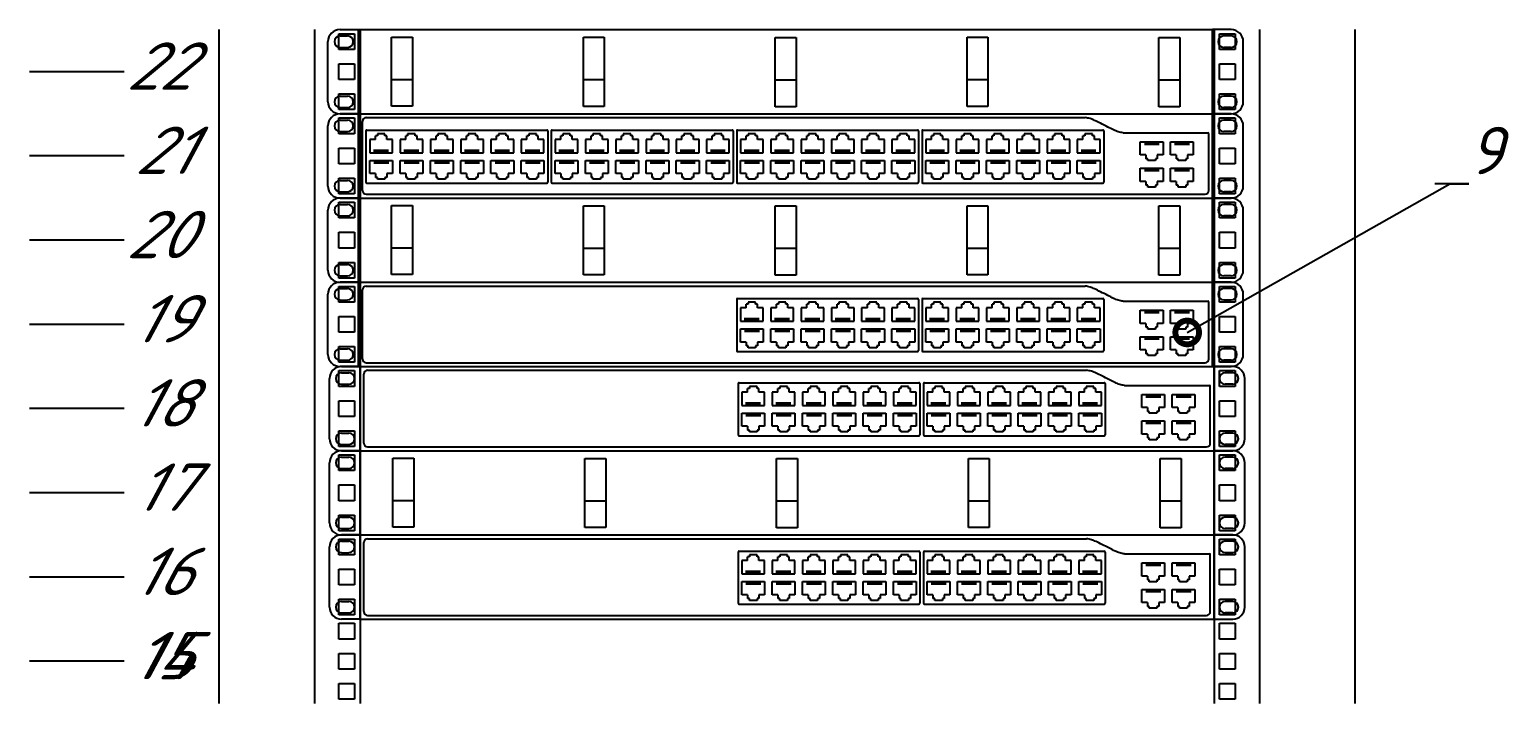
# Model space of a CAD drawing. Extents: x -260425 to 1294666, y -169889 to -2349.
# Drawn here: x 997231 to 1005046, y -89930 to -86374 of the extents above; entities that cross this region are included whole.
import ezdxf
from ezdxf import colors
from ezdxf.entities.mleader import LeaderData, LeaderLine
from ezdxf.enums import TextEntityAlignment as Align
from ezdxf.math import Vec2, Vec3

# ---------------------------------------------------------------- set-up
doc = ezdxf.new("R2010")
doc.units = 0
doc.header["$LTSCALE"] = 100
doc.styles.add('1ISOCPEUR', font='isocpeui.ttf', dxfattribs={"height": 250})

# ---------------------------------------------------------------- blocks, each defined once
blk = doc.blocks.new('*U218')
at = {"color": 0, "linetype": 'ByBlock', "lineweight": -2}
for p, q in [((0, 966.75), (0, 922.3)), ((50.5, 966.75), (50.5, 922.3)), ((63.35, 956.25), (63.35, 964.55)), ((63.35, 964.55), (71.65, 964.55)), ((71.65, 964.55), (71.65, 956.25)), ((74.5, 966.75), (74.5, 922.3)), ((525.5, 966.75), (525.5, 922.3)), ((528.35, 956.25), (528.35, 964.55)), ((528.35, 964.55), (536.65, 964.55)), ((536.65, 964.55), (536.65, 956.25)), ((549.5, 966.75), (549.5, 922.3)), ((600, 922.3), (600, 966.75)), ((71.65, 956.25), (63.35, 956.25)), ((536.65, 956.25), (528.35, 956.25)), ((63.35, 940.375), (63.35, 948.675)), ((63.35, 948.675), (71.65, 948.675)), ((71.65, 948.675), (71.65, 940.375)), ((528.35, 940.375), (528.35, 948.675)), ((528.35, 948.675), (536.65, 948.675)), ((536.65, 948.675), (536.65, 940.375)), ((-50, 944.525), (-100, 944.525)), ((71.65, 940.375), (63.35, 940.375)), ((536.65, 940.375), (528.35, 940.375)), ((63.35, 924.5), (63.35, 932.8)), ((63.35, 932.8), (71.65, 932.8)), ((71.65, 932.8), (71.65, 924.5)), ((528.35, 924.5), (528.35, 932.8)), ((528.35, 932.8), (536.65, 932.8)), ((536.65, 932.8), (536.65, 924.5)), ((0, 922.3), (0, 877.85)), ((50.5, 922.3), (50.5, 877.85)), ((71.65, 924.5), (63.35, 924.5)), ((74.5, 922.3), (74.5, 877.85)), ((525.5, 922.3), (525.5, 877.85)), ((536.65, 924.5), (528.35, 924.5)), ((549.5, 922.3), (549.5, 877.85)), ((600, 877.85), (600, 922.3)), ((63.35, 911.8), (63.35, 920.1)), ((63.35, 920.1), (71.65, 920.1)), ((71.65, 920.1), (71.65, 911.8)), ((528.35, 911.8), (528.35, 920.1)), ((528.35, 920.1), (536.65, 920.1)), ((536.65, 920.1), (536.65, 911.8)), ((71.65, 911.8), (63.35, 911.8)), ((536.65, 911.8), (528.35, 911.8)), ((-50, 900.075), (-100, 900.075)), ((63.35, 895.925), (63.35, 904.225)), ((63.35, 904.225), (71.65, 904.225)), ((71.65, 904.225), (71.65, 895.925)), ((528.35, 895.925), (528.35, 904.225)), ((528.35, 904.225), (536.65, 904.225)), ((536.65, 904.225), (536.65, 895.925)), ((71.65, 895.925), (63.35, 895.925)), ((536.65, 895.925), (528.35, 895.925)), ((63.35, 880.05), (63.35, 888.35)), ((63.35, 888.35), (71.65, 888.35)), ((71.65, 888.35), (71.65, 880.05)), ((528.35, 880.05), (528.35, 888.35)), ((528.35, 888.35), (536.65, 888.35)), ((536.65, 888.35), (536.65, 880.05)), ((0, 877.85), (0, 833.4)), ((50.5, 877.85), (50.5, 833.4)), ((71.65, 880.05), (63.35, 880.05)), ((63.35, 867.35), (63.35, 875.65)), ((63.35, 875.65), (71.65, 875.65)), ((71.65, 875.65), (71.65, 867.35)), ((74.5, 877.85), (74.5, 833.4)), ((525.5, 877.85), (525.5, 833.4)), ((536.65, 880.05), (528.35, 880.05)), ((528.35, 867.35), (528.35, 875.65)), ((528.35, 875.65), (536.65, 875.65)), ((536.65, 875.65), (536.65, 867.35)), ((549.5, 877.85), (549.5, 833.4)), ((600, 833.4), (600, 877.85)), ((71.65, 867.35), (63.35, 867.35)), ((63.35, 851.475), (63.35, 859.775)), ((63.35, 859.775), (71.65, 859.775)), ((71.65, 859.775), (71.65, 851.475)), ((536.65, 867.35), (528.35, 867.35)), ((528.35, 851.475), (528.35, 859.775)), ((528.35, 859.775), (536.65, 859.775)), ((536.65, 859.775), (536.65, 851.475)), ((-50, 855.625), (-100, 855.625)), ((71.65, 851.475), (63.35, 851.475)), ((536.65, 851.475), (528.35, 851.475)), ((63.35, 835.6), (63.35, 843.9)), ((63.35, 843.9), (71.65, 843.9)), ((71.65, 843.9), (71.65, 835.6)), ((528.35, 835.6), (528.35, 843.9)), ((528.35, 843.9), (536.65, 843.9)), ((536.65, 843.9), (536.65, 835.6)), ((0, 833.4), (0, 788.95)), ((50.5, 833.4), (50.5, 788.95)), ((71.65, 835.6), (63.35, 835.6)), ((63.35, 822.9), (63.35, 831.2)), ((63.35, 831.2), (71.65, 831.2)), ((71.65, 831.2), (71.65, 822.9)), ((74.5, 833.4), (74.5, 788.95)), ((525.5, 833.4), (525.5, 788.95)), ((536.65, 835.6), (528.35, 835.6)), ((528.35, 822.9), (528.35, 831.2)), ((528.35, 831.2), (536.65, 831.2)), ((536.65, 831.2), (536.65, 822.9)), ((549.5, 833.4), (549.5, 788.95)), ((600, 788.95), (600, 833.4)), ((71.65, 822.9), (63.35, 822.9)), ((536.65, 822.9), (528.35, 822.9)), ((63.35, 807.025), (63.35, 815.325)), ((63.35, 815.325), (71.65, 815.325)), ((71.65, 815.325), (71.65, 807.025)), ((528.35, 807.025), (528.35, 815.325)), ((528.35, 815.325), (536.65, 815.325)), ((536.65, 815.325), (536.65, 807.025)), ((-50, 811.175), (-100, 811.175)), ((71.65, 807.025), (63.35, 807.025)), ((536.65, 807.025), (528.35, 807.025)), ((63.35, 791.15), (63.35, 799.45)), ((63.35, 799.45), (71.65, 799.45)), ((71.65, 799.45), (71.65, 791.15)), ((528.35, 791.15), (528.35, 799.45)), ((528.35, 799.45), (536.65, 799.45)), ((536.65, 799.45), (536.65, 791.15)), ((71.65, 791.15), (63.35, 791.15)), ((536.65, 791.15), (528.35, 791.15)), ((0, 788.95), (0, 744.5)), ((50.5, 788.95), (50.5, 744.5)), ((63.35, 778.45), (63.35, 786.75)), ((63.35, 786.75), (71.65, 786.75)), ((71.65, 786.75), (71.65, 778.45)), ((74.5, 788.95), (74.5, 744.5)), ((525.5, 788.95), (525.5, 744.5)), ((528.35, 778.45), (528.35, 786.75)), ((528.35, 786.75), (536.65, 786.75)), ((536.65, 786.75), (536.65, 778.45)), ((549.5, 788.95), (549.5, 744.5)), ((600, 744.5), (600, 788.95)), ((71.65, 778.45), (63.35, 778.45)), ((536.65, 778.45), (528.35, 778.45)), ((-50, 766.725), (-100, 766.725)), ((63.35, 762.575), (63.35, 770.875)), ((63.35, 770.875), (71.65, 770.875)), ((71.65, 770.875), (71.65, 762.575)), ((528.35, 762.575), (528.35, 770.875)), ((528.35, 770.875), (536.65, 770.875)), ((536.65, 770.875), (536.65, 762.575)), ((71.65, 762.575), (63.35, 762.575)), ((536.65, 762.575), (528.35, 762.575)), ((63.35, 746.7), (63.35, 755)), ((63.35, 755), (71.65, 755)), ((71.65, 755), (71.65, 746.7)), ((528.35, 746.7), (528.35, 755)), ((528.35, 755), (536.65, 755)), ((536.65, 755), (536.65, 746.7)), ((0, 744.5), (0, 700.05)), ((50.5, 744.5), (50.5, 700.05)), ((71.65, 746.7), (63.35, 746.7)), ((74.5, 744.5), (74.5, 700.05)), ((525.5, 744.5), (525.5, 700.05)), ((536.65, 746.7), (528.35, 746.7)), ((549.5, 744.5), (549.5, 700.05)), ((600, 700.05), (600, 744.5)), ((63.35, 734), (63.35, 742.3)), ((63.35, 742.3), (71.65, 742.3)), ((71.65, 742.3), (71.65, 734)), ((528.35, 734), (528.35, 742.3)), ((528.35, 742.3), (536.65, 742.3)), ((536.65, 742.3), (536.65, 734)), ((71.65, 734), (63.35, 734)), ((536.65, 734), (528.35, 734)), ((-50, 722.275), (-100, 722.275)), ((63.35, 718.125), (63.35, 726.425)), ((63.35, 726.425), (71.65, 726.425)), ((71.65, 726.425), (71.65, 718.125)), ((528.35, 718.125), (528.35, 726.425)), ((528.35, 726.425), (536.65, 726.425)), ((536.65, 726.425), (536.65, 718.125)), ((71.65, 718.125), (63.35, 718.125)), ((536.65, 718.125), (528.35, 718.125)), ((63.35, 702.25), (63.35, 710.55)), ((63.35, 710.55), (71.65, 710.55)), ((71.65, 710.55), (71.65, 702.25)), ((528.35, 702.25), (528.35, 710.55)), ((528.35, 710.55), (536.65, 710.55)), ((536.65, 710.55), (536.65, 702.25)), ((0, 700.05), (0, 655.6)), ((50.5, 700.05), (50.5, 655.6)), ((71.65, 702.25), (63.35, 702.25)), ((63.35, 689.55), (63.35, 697.85)), ((63.35, 697.85), (71.65, 697.85)), ((71.65, 697.85), (71.65, 689.55)), ((74.5, 700.05), (74.5, 655.6)), ((525.5, 700.05), (525.5, 655.6)), ((536.65, 702.25), (528.35, 702.25)), ((528.35, 689.55), (528.35, 697.85)), ((528.35, 697.85), (536.65, 697.85)), ((536.65, 697.85), (536.65, 689.55)), ((549.5, 700.05), (549.5, 655.6)), ((600, 655.6), (600, 700.05)), ((71.65, 689.55), (63.35, 689.55)), ((536.65, 689.55), (528.35, 689.55)), ((63.35, 673.675), (63.35, 681.975)), ((63.35, 681.975), (71.65, 681.975)), ((71.65, 681.975), (71.65, 673.675)), ((528.35, 673.675), (528.35, 681.975)), ((528.35, 681.975), (536.65, 681.975)), ((536.65, 681.975), (536.65, 673.675)), ((-50, 677.825), (-100, 677.825)), ((71.65, 673.675), (63.35, 673.675)), ((536.65, 673.675), (528.35, 673.675)), ((63.35, 657.8), (63.35, 666.1)), ((63.35, 666.1), (71.65, 666.1)), ((71.65, 666.1), (71.65, 657.8)), ((528.35, 657.8), (528.35, 666.1)), ((528.35, 666.1), (536.65, 666.1)), ((536.65, 666.1), (536.65, 657.8)), ((71.65, 657.8), (63.35, 657.8)), ((536.65, 657.8), (528.35, 657.8)), ((0, 655.6), (0, 611.15)), ((50.5, 655.6), (50.5, 611.15)), ((63.35, 645.1), (63.35, 653.4)), ((63.35, 653.4), (71.65, 653.4)), ((71.65, 653.4), (71.65, 645.1)), ((74.5, 655.6), (74.5, 611.15)), ((525.5, 655.6), (525.5, 611.15)), ((528.35, 645.1), (528.35, 653.4)), ((528.35, 653.4), (536.65, 653.4)), ((536.65, 653.4), (536.65, 645.1)), ((549.5, 655.6), (549.5, 611.15)), ((600, 611.15), (600, 655.6)), ((71.65, 645.1), (63.35, 645.1)), ((536.65, 645.1), (528.35, 645.1)), ((-50, 633.375), (-100, 633.375)), ((63.35, 629.225), (63.35, 637.525)), ((63.35, 637.525), (71.65, 637.525)), ((71.65, 637.525), (71.65, 629.225)), ((528.35, 629.225), (528.35, 637.525)), ((528.35, 637.525), (536.65, 637.525)), ((536.65, 637.525), (536.65, 629.225)), ((71.65, 629.225), (63.35, 629.225)), ((536.65, 629.225), (528.35, 629.225)), ((63.35, 613.35), (63.35, 621.65)), ((63.35, 621.65), (71.65, 621.65)), ((71.65, 621.65), (71.65, 613.35)), ((528.35, 613.35), (528.35, 621.65)), ((528.35, 621.65), (536.65, 621.65)), ((536.65, 621.65), (536.65, 613.35)), ((71.65, 613.35), (63.35, 613.35)), ((536.65, 613.35), (528.35, 613.35))]:
    blk.add_line(p, q, dxfattribs=at)
blk = doc.blocks.new("19'' маркер юнита")
at = {"color": 0, "linetype": 'ByBlock', "lineweight": -2, "style": '1ISOCPEUR', "oblique": 15, "flags": 8}
blk.add_attdef('#', text='', height=25, dxfattribs=at).set_placement((35, 3), align=Align.MIDDLE_RIGHT)
blk = doc.blocks.new('*U214')
at = {"color": 0, "linetype": 'ByBlock', "lineweight": -2}
for p, q in [((158.34, -15.88), (158.34, 15.87)), ((164.69, 22.22), (174.5, 22.22)), ((164.69, 18.87), (168.65, 18.87)), ((174.5, 22.22), (625.5, 22.22)), ((174.5, -22.23), (174.5, 22.22)), ((191.9, 18.31), (202.93, 18.31)), ((191.9, -18.19), (191.9, 18.31)), ((202.93, 18.31), (202.93, -18.19)), ((293.19, 18.19), (304.22, 18.19)), ((293.19, -18.31), (293.19, 18.19)), ((304.22, 18.19), (304.22, -18.31)), ((394.48, 18.06), (405.52, 18.06)), ((394.48, -18.44), (394.48, 18.06)), ((405.52, 18.06), (405.52, -18.44)), ((495.78, 18.19), (506.81, 18.19)), ((495.78, -18.31), (495.78, 18.19)), ((506.81, 18.19), (506.81, -18.31)), ((597.07, 18.07), (608.1, 18.07)), ((597.07, -18.44), (597.07, 18.07)), ((608.1, 18.07), (608.1, -18.44)), ((635.31, 22.22), (625.5, 22.22)), ((625.5, -22.23), (625.5, 22.22)), ((635.31, 18.87), (631.35, 18.87)), ((641.66, -15.88), (641.66, 15.87)), ((164.69, 12.87), (168.65, 12.87)), ((635.31, 12.87), (631.35, 12.87)), ((191.9, -4.03), (202.93, -4.03)), ((293.19, -4.15), (304.22, -4.15)), ((394.48, -4.28), (405.52, -4.28)), ((495.78, -4.15), (506.81, -4.15)), ((597.07, -4.27), (608.1, -4.27)), ((164.69, -12.88), (168.65, -12.88)), ((635.31, -12.88), (631.35, -12.88)), ((164.69, -18.88), (168.65, -18.88)), ((174.5, -22.23), (164.69, -22.23)), ((174.5, -22.23), (625.5, -22.23)), ((202.93, -18.19), (191.9, -18.19)), ((304.22, -18.31), (293.19, -18.31)), ((405.52, -18.44), (394.48, -18.44)), ((506.81, -18.31), (495.78, -18.31)), ((608.1, -18.44), (597.07, -18.44)), ((625.5, -22.23), (635.31, -22.23)), ((635.31, -18.88), (631.35, -18.88))]:
    blk.add_line(p, q, dxfattribs=at)
for centre, radius, start, end in [((164.69, 15.87), 6.35, 90, 180), ((164.69, 15.87), 3, 90, 270), ((168.65, 15.87), 3, 270, 90), ((631.35, 15.87), 3, 90, 270), ((635.31, 15.87), 6.35, 0, 90), ((635.31, 15.87), 3, 270, 90), ((164.69, -15.88), 3, 90, 270), ((168.65, -15.88), 3, 270, 90), ((631.35, -15.88), 3, 90, 270), ((635.31, -15.88), 3, 270, 90), ((164.69, -15.88), 6.35, 180, 270), ((635.31, -15.88), 6.35, 270, 0)]:
    blk.add_arc(centre, radius, start, end, dxfattribs=at)
at = {"color": 0, "lineweight": -2, "style": '1ISOCPEUR', "oblique": 15, "flags": 8}
blk.add_attdef('НАИМЕНОВАНИЕ', text='', height=25, dxfattribs=at).set_placement((750, 10.43), align=Align.MIDDLE_LEFT)
blk = doc.blocks.new("19'' коннектор 8P8C")
at = {"color": 0, "linetype": 'ByBlock', "lineweight": -2}
for p, q in [((-6, 6.5), (-6, 10)), ((-6, 3), (-6, 10)), ((-6, 10), (6, 10)), ((-3.5, 10), (-3.5, 8.25)), ((-2.5, 10), (-2.5, 8.25)), ((-1.5, 10), (-1.5, 8.25)), ((-0.5, 10), (-0.5, 8.25)), ((0.5, 10), (0.5, 8.25)), ((1.5, 10), (1.5, 8.25)), ((2.5, 10), (2.5, 8.25)), ((3.5, 10), (3.5, 8.25)), ((6, 10), (6, 3)), ((-3, 3), (-6, 3)), ((-3, 3), (-3, 1)), ((-2, 1), (-3, 1)), ((-2, 0), (-2, 1)), ((2, 0), (-2, 0)), ((2, 1), (2, 0)), ((3, 1), (2, 1)), ((3, 3), (3, 1)), ((6, 3), (3, 3))]:
    blk.add_line(p, q, dxfattribs=at)
blk = doc.blocks.new('*U222')
at = {"color": 0, "linetype": 'ByBlock', "lineweight": -2}
for p, q in [((158.34, -15.88), (158.34, 15.88)), ((164.69, 22.22), (174.5, 22.22)), ((164.69, 18.87), (168.65, 18.87)), ((174.5, -22.23), (174.5, 22.22)), ((174.5, 22.22), (625.5, 22.22)), ((176.5, -18.23), (176.5, 18.22)), ((178.5, 20.22), (558.19, 20.22)), ((635.31, 22.22), (625.5, 22.22)), ((625.5, -22.23), (625.5, 22.22)), ((635.31, 18.87), (631.35, 18.87)), ((641.66, -15.88), (641.66, 15.88)), ((164.69, 12.87), (168.65, 12.87)), ((178.4, 13.17), (178.4, -13.83)), ((178.9, 13.67), (273.9, 13.67)), ((274.4, 13.17), (274.4, -13.83)), ((276.27, 13.17), (276.27, -13.83)), ((276.77, 13.67), (371.77, 13.67)), ((372.27, 13.17), (372.27, -13.83)), ((374.15, 13.17), (374.15, -13.83)), ((374.65, 13.67), (469.65, 13.67)), ((470.15, 13.17), (470.15, -13.83)), ((472.03, 13.17), (472.03, -13.83)), ((472.53, 13.67), (567.53, 13.67)), ((568.03, 13.17), (568.03, -13.83)), ((578.19, 12.22), (623, 12.22)), ((623.5, -18.23), (623.5, 11.72)), ((635.31, 12.87), (631.35, 12.87)), ((164.69, -12.88), (168.65, -12.88)), ((178.9, -14.33), (273.9, -14.33)), ((276.77, -14.33), (371.77, -14.33)), ((374.65, -14.33), (469.65, -14.33)), ((472.53, -14.33), (567.53, -14.33)), ((635.31, -12.88), (631.35, -12.88)), ((164.69, -18.88), (168.65, -18.88)), ((174.5, -22.23), (164.69, -22.23)), ((174.5, -22.23), (625.5, -22.23)), ((178.5, -20.23), (621.5, -20.23)), ((625.5, -22.23), (635.31, -22.23)), ((635.31, -18.88), (631.35, -18.88))]:
    blk.add_line(p, q, dxfattribs=at)
for centre, radius, start, end in [((164.69, 15.88), 6.35, 90, 180), ((164.69, 15.88), 3, 90, 270), ((168.65, 15.88), 3, 270, 90), ((178.5, 18.22), 2, 90, 180), ((631.35, 15.88), 3, 90, 270), ((635.31, 15.88), 6.35, 0, 90), ((635.31, 15.88), 3, 270, 90), ((178.9, 13.17), 0.5, 90, 180), ((273.9, 13.17), 0.5, 0, 90), ((276.77, 13.17), 0.5, 90, 180), ((371.77, 13.17), 0.5, 0, 90), ((374.65, 13.17), 0.5, 90, 180), ((469.65, 13.17), 0.5, 0, 90), ((472.53, 13.17), 0.5, 90, 180), ((567.53, 13.17), 0.5, 0, 90), ((623, 11.72), 0.5, 0, 90), ((164.69, -15.88), 3, 90, 270), ((168.65, -15.88), 3, 270, 90), ((178.9, -13.83), 0.5, 180, 270), ((273.9, -13.83), 0.5, 270, 0), ((276.77, -13.83), 0.5, 180, 270), ((371.77, -13.83), 0.5, 270, 0), ((374.65, -13.83), 0.5, 180, 270), ((469.65, -13.83), 0.5, 270, 0), ((472.53, -13.83), 0.5, 180, 270), ((567.53, -13.83), 0.5, 270, 0), ((631.35, -15.88), 3, 90, 270), ((635.31, -15.88), 3, 270, 90), ((164.69, -15.88), 6.35, 180, 270), ((178.5, -18.23), 2, 180, 270), ((621.5, -18.23), 2, 270, 0), ((635.31, -15.88), 6.35, 270, 0)]:
    blk.add_arc(centre, radius, start, end, dxfattribs=at)
blk.add_spline([(578.19, 12.22), (575.69, 12.72), (573.19, 13.72), (570.19, 15.22), (566.19, 17.22), (563.19, 18.72), (560.73, 19.72), (558.19, 20.22)], degree=3, dxfattribs=at)
at = {"color": 0, "linetype": 'ByBlock', "lineweight": -2, "xscale": -1, "rotation": 180}
for p in [(186.4, 11.67), (202.4, 11.67), (218.4, 11.67), (234.4, 11.67), (250.4, 11.67), (266.4, 11.67), (284.27, 11.67), (300.27, 11.67), (316.27, 11.67), (332.27, 11.67), (348.27, 11.67), (364.27, 11.67), (382.15, 11.67), (398.15, 11.67), (414.15, 11.67), (430.15, 11.67), (446.15, 11.67), (462.15, 11.67), (480.03, 11.67), (496.03, 11.67), (512.03, 11.67), (528.03, 11.67), (544.03, 11.67), (560.03, 11.67)]:
    blk.add_blockref("19'' коннектор 8P8C", p, dxfattribs=at)
at = {"color": 0, "linetype": 'ByBlock', "lineweight": -2}
for p in [(593.28, -2.48), (609.28, -2.48), (186.4, -12.33), (202.4, -12.33), (218.4, -12.33), (234.4, -12.33), (250.4, -12.33), (266.4, -12.33), (284.27, -12.33), (300.27, -12.33), (316.27, -12.33), (332.27, -12.33), (348.27, -12.33), (364.27, -12.33), (382.15, -12.33), (398.15, -12.33), (414.15, -12.33), (430.15, -12.33), (446.15, -12.33), (462.15, -12.33), (480.03, -12.33), (496.03, -12.33), (512.03, -12.33), (528.03, -12.33), (544.03, -12.33), (560.03, -12.33), (593.28, -16.48), (609.28, -16.48)]:
    blk.add_blockref("19'' коннектор 8P8C", p, dxfattribs=at)
at = {"color": 0, "lineweight": -2, "style": '1ISOCPEUR', "oblique": 15, "flags": 8}
blk.add_attdef('НАИМЕНОВАНИЕ', text='', height=25, dxfattribs=at).set_placement((750, 13.46), align=Align.MIDDLE_LEFT)
blk = doc.blocks.new('_DotSmall')
at = {"color": 0, "linetype": 'ByBlock', "const_width": 0.5}
blk.add_lwpolyline([(-0.0625, 0, 1), (0.0625, 0, 1)], format="xyb", close=True, dxfattribs=at)
blk = doc.blocks.new('*U219')
at = {"color": 0, "linetype": 'ByBlock', "lineweight": -2}
for p, q in [((158.34, -15.88), (158.34, 15.88)), ((164.69, 22.22), (174.5, 22.22)), ((164.69, 18.87), (168.65, 18.87)), ((174.5, -22.23), (174.5, 22.22)), ((174.5, 22.22), (625.5, 22.22)), ((176.5, -18.23), (176.5, 18.22)), ((178.5, 20.22), (558.19, 20.22)), ((635.31, 22.22), (625.5, 22.22)), ((625.5, -22.23), (625.5, 22.22)), ((635.31, 18.87), (631.35, 18.87)), ((641.66, -15.88), (641.66, 15.88)), ((164.69, 12.87), (168.65, 12.87)), ((374.15, 13.17), (374.15, -13.83)), ((374.65, 13.67), (469.65, 13.67)), ((470.15, 13.17), (470.15, -13.83)), ((472.03, 13.17), (472.03, -13.83)), ((472.53, 13.67), (567.53, 13.67)), ((568.03, 13.17), (568.03, -13.83)), ((578.19, 12.22), (623, 12.22)), ((623.5, -18.23), (623.5, 11.72)), ((635.31, 12.87), (631.35, 12.87)), ((164.69, -12.88), (168.65, -12.88)), ((374.65, -14.33), (469.65, -14.33)), ((472.53, -14.33), (567.53, -14.33)), ((635.31, -12.88), (631.35, -12.88)), ((164.69, -18.88), (168.65, -18.88)), ((174.5, -22.23), (164.69, -22.23)), ((174.5, -22.23), (625.5, -22.23)), ((178.5, -20.23), (621.5, -20.23)), ((625.5, -22.23), (635.31, -22.23)), ((635.31, -18.88), (631.35, -18.88))]:
    blk.add_line(p, q, dxfattribs=at)
for centre, radius, start, end in [((164.69, 15.88), 6.35, 90, 180), ((164.69, 15.88), 3, 90, 270), ((168.65, 15.88), 3, 270, 90), ((178.5, 18.22), 2, 90, 180), ((631.35, 15.88), 3, 90, 270), ((635.31, 15.88), 6.35, 0, 90), ((635.31, 15.88), 3, 270, 90), ((374.65, 13.17), 0.5, 90, 180), ((469.65, 13.17), 0.5, 0, 90), ((472.53, 13.17), 0.5, 90, 180), ((567.53, 13.17), 0.5, 0, 90), ((623, 11.72), 0.5, 0, 90), ((164.69, -15.88), 3, 90, 270), ((168.65, -15.88), 3, 270, 90), ((374.65, -13.83), 0.5, 180, 270), ((469.65, -13.83), 0.5, 270, 0), ((472.53, -13.83), 0.5, 180, 270), ((567.53, -13.83), 0.5, 270, 0), ((631.35, -15.88), 3, 90, 270), ((635.31, -15.88), 3, 270, 90), ((164.69, -15.88), 6.35, 180, 270), ((178.5, -18.23), 2, 180, 270), ((621.5, -18.23), 2, 270, 0), ((635.31, -15.88), 6.35, 270, 0)]:
    blk.add_arc(centre, radius, start, end, dxfattribs=at)
blk.add_spline([(578.19, 12.22), (575.69, 12.72), (573.19, 13.72), (570.19, 15.22), (566.19, 17.22), (563.19, 18.72), (560.73, 19.72), (558.19, 20.22)], degree=3, dxfattribs=at)
at = {"color": 0, "linetype": 'ByBlock', "lineweight": -2, "xscale": -1, "rotation": 180}
for p in [(382.15, 11.67), (398.15, 11.67), (414.15, 11.67), (430.15, 11.67), (446.15, 11.67), (462.15, 11.67), (480.03, 11.67), (496.03, 11.67), (512.03, 11.67), (528.03, 11.67), (544.03, 11.67), (560.03, 11.67)]:
    blk.add_blockref("19'' коннектор 8P8C", p, dxfattribs=at)
at = {"color": 0, "linetype": 'ByBlock', "lineweight": -2}
for p in [(593.28, -2.48), (609.28, -2.48), (382.15, -12.33), (398.15, -12.33), (414.15, -12.33), (430.15, -12.33), (446.15, -12.33), (462.15, -12.33), (480.03, -12.33), (496.03, -12.33), (512.03, -12.33), (528.03, -12.33), (544.03, -12.33), (560.03, -12.33), (593.28, -16.48), (609.28, -16.48)]:
    blk.add_blockref("19'' коннектор 8P8C", p, dxfattribs=at)
at = {"color": 0, "lineweight": -2, "style": '1ISOCPEUR', "oblique": 15, "flags": 8}
blk.add_attdef('НАИМЕНОВАНИЕ', text='', height=25, dxfattribs=at).set_placement((750, 13.46), align=Align.MIDDLE_LEFT)

msp = doc.modelspace()

# ---------------------------------------------------------------- block references
at = {"xscale": 10, "yscale": 10, "zscale": 10}
for name, p in [('*U218', (998231.2, -96041.5)), ('*U214', (997223.6, -86596.3)), ('*U222', (997223.6, -87040.8)), ('*U214', (997223.6, -87485.3)), ('*U219', (997223.6, -87929.8)), ('*U219', (997231.2, -88374.3)), ('*U214', (997231.2, -88818.8)), ('*U219', (997231.2, -89263.3))]:
    msp.add_blockref(name, p, dxfattribs=at)
for p, values in [((997731.2, -86596.3), {'#': '22'}), ((997731.2, -87040.8), {'#': '21'}), ((997731.2, -87485.3), {'#': '20'}), ((997731.2, -87929.8), {'#': '19'}), ((997731.2, -88374.3), {'#': '18'}), ((997731.2, -88818.8), {'#': '17'}), ((997731.2, -89263.3), {'#': '16'}), ((997731.2, -89707.8), {'#': '14'}), ((997731.2, -89707.8), {'#': '15'})]:
    msp.add_blockref("19'' маркер юнита", p, dxfattribs=at).add_auto_attribs(values)

# ---------------------------------------------------------------- leaders
at = {"color": 0, "lineweight": 25}
ml = msp.add_multileader_mtext('Standard', dxfattribs=at)
ml.set_content('9', style='1ISOCPEUR')
ml.set_leader_properties()
ml.set_arrow_properties(name='DOTSMALL')
ml.build(insert=Vec2(0, 0))
ml.multileader.update_dxf_attribs({"text_left_attachment_type": 6, "text_right_attachment_type": 6, "dogleg_length": 100, "arrow_head_size": 250})
ctx = ml.context
ctx.base_point, ctx.char_height, ctx.arrow_head_size, ctx.landing_gap_size, ctx.plane_origin = Vec3(1004830.9, -87187.1), 250, 250, 0, Vec3(998199.7, -87835.3)
ctx.left_attachment, ctx.right_attachment = 6, 6
notes = []
notes.append((ctx, [(1, (1, 1, 0), (1004730.9, -87187.1), (1, 0), 100, [(0, [(1003344.3, -87972.4)], 0, [])])]))
ctx.mtext.insert, ctx.mtext.width, ctx.mtext.flow_direction = Vec3(1004830.9, -86887.1), 176.407, 5
for ctx, leaders in notes:
    for number, flags, end, landing, length, lines in leaders:
        leader = LeaderData()
        leader.index, (leader.has_last_leader_line, leader.has_dogleg_vector, leader.attachment_direction) = number, flags
        leader.last_leader_point, leader.dogleg_vector, leader.dogleg_length = Vec3(end), Vec3(landing), length
        for number, points, colour, breaks in lines:
            line = LeaderLine()
            line.index, line.vertices, line.color, line.breaks = number, Vec3.list(points), colors.encode_raw_color(colour), breaks
            leader.lines.append(line)
        ctx.leaders.append(leader)

doc.saveas('drawing.dxf')
